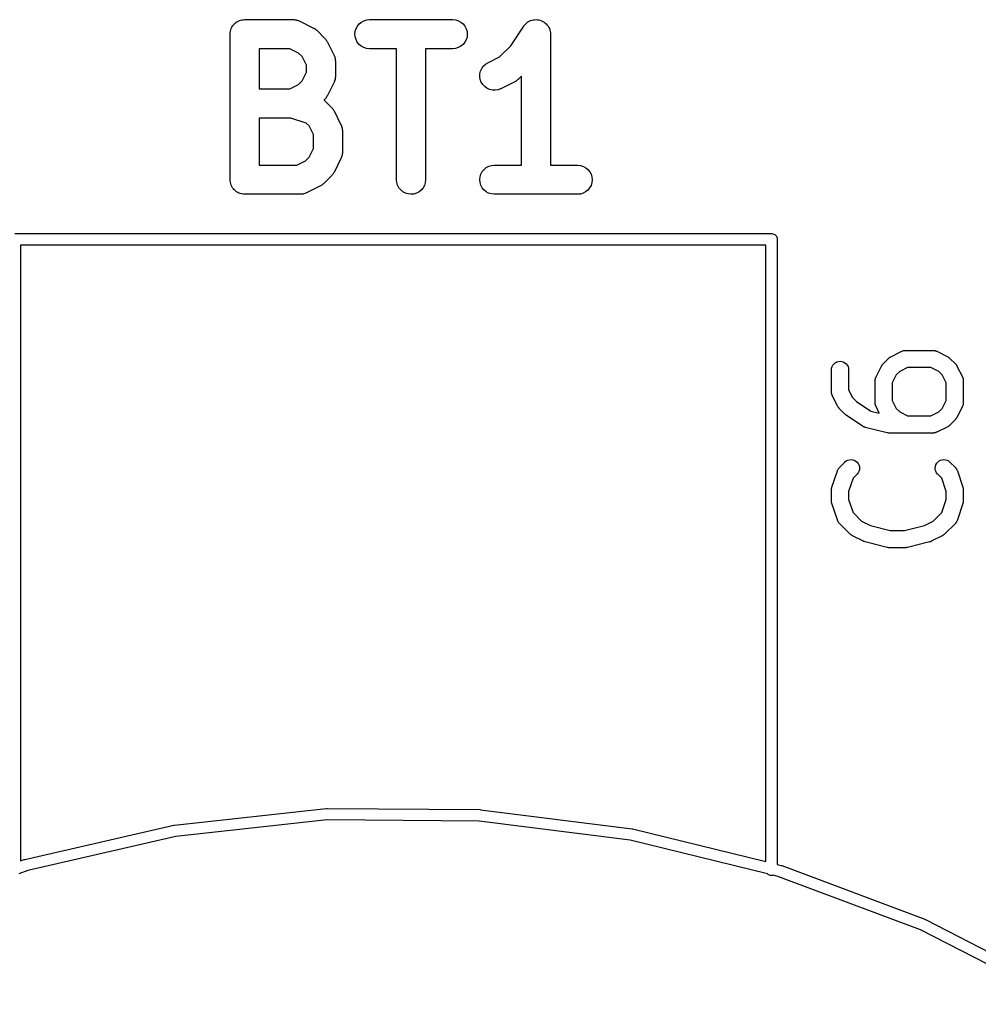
# Model space of a CAD drawing. Extents: x 122.8 to 186.2, y -119.4 to -70.3.
# Drawn here: x 130.98 to 139.35, y -80.12 to -71.57 of the extents above; entities that cross this region are included whole.
import ezdxf

# ---------------------------------------------------------------- set-up
doc = ezdxf.new("R2010")
doc.units = 0
doc.layers.add('BLACK', color=7, linetype='CONTINUOUS')

msp = doc.modelspace()

# ---------------------------------------------------------------- linework, layer by layer
at = {"layer": 'BLACK', "linetype": 'CONTINUOUS'}
for p, q in [((132.834, -71.634), (132.84, -71.6235)), ((132.84, -71.6228), (132.848, -71.6136)), ((132.84, -71.6232), (132.84, -71.6228)), ((132.84, -71.6235), (132.84, -71.6232)), ((132.848, -71.6136), (132.855, -71.6044)), ((132.855, -71.6044), (132.856, -71.6041)), ((132.856, -71.6038), (132.865, -71.5963)), ((132.856, -71.6041), (132.856, -71.6038)), ((132.865, -71.5963), (132.875, -71.5887)), ((132.875, -71.5883), (132.886, -71.5827)), ((132.875, -71.5885), (132.875, -71.5883)), ((132.875, -71.5887), (132.875, -71.5885)), ((132.886, -71.5827), (132.896, -71.5771)), ((132.896, -71.5771), (132.897, -71.577)), ((132.897, -71.5768), (132.909, -71.5734)), ((132.897, -71.577), (132.897, -71.5768)), ((132.909, -71.5734), (132.92, -71.5699)), ((132.92, -71.5699), (132.921, -71.5699)), ((132.921, -71.5698), (132.933, -71.5687)), ((132.921, -71.5699), (132.921, -71.5698)), ((132.933, -71.5687), (132.945, -71.5675)), ((132.945, -71.5675), (133.368, -71.5675)), ((133.368, -71.5675), (133.37, -71.5675)), ((133.37, -71.5675), (133.374, -71.568)), ((133.374, -71.568), (133.377, -71.5679)), ((133.377, -71.5679), (133.386, -71.5693)), ((133.386, -71.5693), (133.395, -71.5703)), ((133.395, -71.5703), (133.398, -71.5714)), ((133.398, -71.5714), (133.402, -71.5721)), ((133.402, -71.5721), (133.41, -71.5752)), ((133.41, -71.5752), (133.418, -71.5778)), ((133.418, -71.5778), (133.421, -71.5796)), ((133.421, -71.5796), (133.425, -71.5809)), ((133.425, -71.5809), (133.546, -71.6414)), ((133.916, -71.6453), (133.928, -71.6235)), ((133.928, -71.6235), (133.944, -71.6044)), ((133.944, -71.6044), (133.963, -71.5887)), ((133.963, -71.5887), (133.985, -71.5771)), ((133.985, -71.5771), (134.009, -71.5699)), ((134.009, -71.5699), (134.033, -71.5675)), ((134.033, -71.5675), (134.759, -71.5675)), ((134.759, -71.5675), (134.761, -71.5675)), ((134.761, -71.5675), (134.785, -71.5703)), ((134.785, -71.5703), (134.809, -71.5778)), ((134.809, -71.5778), (134.831, -71.5897)), ((134.831, -71.5897), (134.85, -71.6057)), ((134.85, -71.6057), (134.865, -71.625)), ((134.865, -71.625), (134.877, -71.6469)), ((135.265, -71.795), (135.379, -71.6241)), ((135.379, -71.6241), (135.38, -71.6228)), ((135.38, -71.6226), (135.388, -71.6129)), ((135.38, -71.6228), (135.38, -71.6226)), ((135.38, -71.6228), (135.38, -71.6228)), ((135.38, -71.6228), (135.38, -71.6228)), ((135.388, -71.6129), (135.396, -71.6038)), ((135.396, -71.6036), (135.406, -71.5959)), ((135.396, -71.6037), (135.396, -71.6036)), ((135.396, -71.6038), (135.396, -71.6037)), ((135.406, -71.5959), (135.415, -71.5883)), ((135.415, -71.5881), (135.426, -71.5825)), ((135.415, -71.5882), (135.415, -71.5881)), ((135.415, -71.5883), (135.415, -71.5882)), ((135.426, -71.5825), (135.437, -71.5768)), ((135.437, -71.5767), (135.449, -71.5732)), ((135.437, -71.5768), (135.437, -71.5767)), ((135.437, -71.5767), (135.437, -71.5767)), ((135.449, -71.5732), (135.461, -71.5698)), ((135.461, -71.5697), (135.473, -71.5687)), ((135.461, -71.5698), (135.461, -71.5697)), ((135.461, -71.5698), (135.461, -71.5698)), ((135.473, -71.5687), (135.486, -71.5675)), ((135.486, -71.5675), (135.486, -71.5675)), ((135.486, -71.5675), (135.498, -71.5688)), ((135.486, -71.5675), (135.486, -71.5675)), ((135.498, -71.5688), (135.51, -71.5701)), ((135.51, -71.5701), (135.51, -71.5701)), ((135.51, -71.5701), (135.511, -71.5702)), ((135.511, -71.5702), (135.522, -71.5736)), ((135.522, -71.5736), (135.534, -71.5774)), ((135.534, -71.5774), (135.534, -71.5775)), ((135.534, -71.5775), (135.534, -71.5775)), ((135.534, -71.5775), (135.545, -71.5832)), ((135.545, -71.5832), (135.556, -71.5892)), ((135.556, -71.5892), (135.556, -71.5893)), ((135.556, -71.5893), (135.556, -71.5893)), ((135.556, -71.5893), (135.566, -71.5973)), ((135.566, -71.5973), (135.575, -71.605)), ((135.575, -71.605), (135.575, -71.6051)), ((135.575, -71.6051), (135.575, -71.6052)), ((135.575, -71.6052), (135.583, -71.6148)), ((135.583, -71.6148), (135.591, -71.6242)), ((135.591, -71.6242), (135.591, -71.6243)), ((135.591, -71.6243), (135.591, -71.6244)), ((135.591, -71.6244), (135.596, -71.6353)), ((132.818, -71.6928), (132.819, -71.6808)), ((132.818, -71.6936), (132.818, -71.6928)), ((132.818, -71.6937), (132.818, -71.6936)), ((132.818, -71.6936), (132.818, -71.6936)), ((132.818, -71.6945), (132.818, -71.6937)), ((132.818, -72.9645), (132.818, -71.6945)), ((132.819, -71.6808), (132.82, -71.669)), ((132.82, -71.669), (132.821, -71.6686)), ((132.821, -71.6681), (132.824, -71.6567)), ((132.821, -71.6686), (132.821, -71.6681)), ((132.824, -71.6567), (132.828, -71.6453)), ((132.828, -71.6445), (132.834, -71.634)), ((132.828, -71.6449), (132.828, -71.6445)), ((132.828, -71.6453), (132.828, -71.6449)), ((133.546, -71.6414), (133.547, -71.6422)), ((133.547, -71.6422), (133.553, -71.6461)), ((133.553, -71.6461), (133.56, -71.6495)), ((133.56, -71.6495), (133.564, -71.6528)), ((133.564, -71.6528), (133.568, -71.6557)), ((133.568, -71.6557), (133.573, -71.6607)), ((133.573, -71.6607), (133.579, -71.6652)), ((133.579, -71.6652), (133.639, -71.7257)), ((133.906, -71.6936), (133.909, -71.669)), ((133.909, -71.7183), (133.906, -71.6936)), ((133.909, -71.669), (133.916, -71.6453)), ((133.916, -71.7421), (133.909, -71.7183)), ((134.877, -71.6469), (134.884, -71.6707)), ((134.884, -71.6707), (134.886, -71.6954)), ((134.886, -71.6954), (134.884, -71.7201)), ((135.596, -71.6353), (135.602, -71.6461)), ((135.602, -71.6461), (135.602, -71.6462)), ((135.602, -71.6462), (135.602, -71.6463)), ((135.602, -71.6463), (135.606, -71.6583)), ((135.606, -71.6583), (135.609, -71.6699)), ((135.609, -71.6699), (135.609, -71.67)), ((135.609, -71.67), (135.609, -71.6701)), ((135.609, -71.6701), (135.611, -71.6825)), ((135.611, -71.6825), (135.612, -71.6945)), ((135.612, -71.6945), (135.612, -72.8375)), ((133.639, -71.7257), (133.641, -71.7269)), ((133.641, -71.7269), (133.645, -71.7325)), ((133.645, -71.7325), (133.65, -71.7377)), ((133.65, -71.7377), (133.653, -71.7422)), ((133.653, -71.7422), (133.656, -71.7463)), ((133.656, -71.7463), (133.659, -71.7526)), ((133.659, -71.7526), (133.663, -71.7587)), ((133.663, -71.7587), (133.724, -71.8796)), ((133.927, -71.7641), (133.916, -71.7421)), ((133.943, -71.7834), (133.927, -71.7641)), ((133.962, -71.7993), (133.943, -71.7834)), ((133.983, -71.8113), (133.962, -71.7993)), ((134.829, -71.8003), (134.807, -71.8119)), ((134.849, -71.7846), (134.829, -71.8003)), ((134.864, -71.7655), (134.849, -71.7846)), ((134.876, -71.7437), (134.864, -71.7655)), ((134.884, -71.7201), (134.876, -71.7437)), ((135.168, -71.8925), (135.265, -71.795)), ((133.072, -71.8215), (133.072, -72.1723)), ((133.338, -71.8215), (133.072, -71.8215)), ((133.414, -71.8594), (133.338, -71.8215)), ((133.445, -71.8907), (133.414, -71.8594)), ((133.724, -71.8796), (133.724, -71.8812)), ((133.724, -71.8812), (133.726, -71.8847)), ((133.726, -71.8847), (133.727, -71.888)), ((133.727, -71.888), (133.73, -71.8963)), ((134.007, -71.8187), (133.983, -71.8113)), ((134.032, -71.8215), (134.007, -71.8187)), ((134.033, -71.8215), (134.032, -71.8215)), ((134.269, -71.8215), (134.033, -71.8215)), ((134.269, -72.9645), (134.269, -71.8215)), ((134.759, -71.8215), (134.523, -71.8215)), ((134.523, -71.8215), (134.523, -72.9645)), ((134.784, -71.8191), (134.759, -71.8215)), ((134.807, -71.8119), (134.784, -71.8191)), ((133.483, -71.9664), (133.445, -71.8907)), ((133.483, -72.0274), (133.483, -71.9664)), ((133.73, -71.8963), (133.733, -71.9045)), ((133.733, -71.9045), (133.734, -71.9082)), ((133.734, -71.9082), (133.735, -71.9118)), ((133.735, -71.9118), (133.735, -71.9204)), ((133.735, -71.9204), (133.737, -71.929)), ((133.737, -71.929), (133.737, -71.9327)), ((133.737, -71.9327), (133.737, -71.9364)), ((133.737, -71.9364), (133.737, -72.0574)), ((135.012, -71.9942), (135.026, -71.974)), ((135.026, -71.974), (135.044, -71.957)), ((135.044, -71.957), (135.065, -71.9438)), ((135.065, -71.9438), (135.168, -71.8925)), ((133.445, -72.1031), (133.483, -72.0274)), ((133.737, -72.0574), (133.737, -72.0592)), ((133.737, -72.0592), (133.737, -72.0629)), ((134.995, -72.0657), (134.996, -72.0409)), ((134.996, -72.0409), (135.002, -72.0168)), ((135.002, -72.0168), (135.012, -71.9942)), ((133.338, -72.1723), (133.414, -72.1344)), ((133.414, -72.1344), (133.445, -72.1031)), ((133.724, -72.1142), (133.663, -72.2351)), ((133.725, -72.1107), (133.724, -72.1142)), ((133.727, -72.1074), (133.725, -72.1107)), ((133.729, -72.0991), (133.727, -72.1074)), ((133.733, -72.091), (133.729, -72.0991)), ((133.734, -72.0838), (133.733, -72.0874)), ((133.733, -72.0874), (133.733, -72.091)), ((133.735, -72.0751), (133.734, -72.0838)), ((133.737, -72.0666), (133.735, -72.0751)), ((133.737, -72.0629), (133.737, -72.0666)), ((134.999, -72.0902), (134.995, -72.0657)), ((135.008, -72.1134), (134.999, -72.0902)), ((135.021, -72.1345), (135.008, -72.1134)), ((135.038, -72.1526), (135.021, -72.1345)), ((135.3, -72.1105), (135.179, -72.171)), ((135.306, -72.1067), (135.3, -72.1105)), ((135.312, -72.1034), (135.306, -72.1067)), ((135.316, -72.1001), (135.312, -72.1034)), ((135.321, -72.0973), (135.316, -72.1001)), ((135.326, -72.0924), (135.321, -72.0973)), ((135.331, -72.088), (135.326, -72.0924)), ((135.333, -72.0867), (135.331, -72.088)), ((135.358, -72.0616), (135.333, -72.0867)), ((135.358, -72.8375), (135.358, -72.0616)), ((133.072, -72.1723), (133.338, -72.1723)), ((135.058, -72.1671), (135.038, -72.1526)), ((135.081, -72.1774), (135.058, -72.1671)), ((135.105, -72.1832), (135.081, -72.1774)), ((135.129, -72.1842), (135.105, -72.1832)), ((135.154, -72.1803), (135.129, -72.1842)), ((135.177, -72.1718), (135.154, -72.1803)), ((135.179, -72.171), (135.177, -72.1718)), ((133.639, -72.2681), (133.638, -72.2691)), ((133.638, -72.2691), (133.639, -72.27)), ((133.644, -72.2626), (133.639, -72.2681)), ((133.639, -72.27), (133.7, -72.3304)), ((133.649, -72.2575), (133.644, -72.2626)), ((133.652, -72.2531), (133.649, -72.2575)), ((133.655, -72.249), (133.652, -72.2531)), ((133.658, -72.2427), (133.655, -72.249)), ((133.662, -72.2367), (133.658, -72.2427)), ((133.663, -72.2351), (133.662, -72.2367)), ((133.7, -72.3304), (133.701, -72.3317)), ((133.701, -72.3317), (133.706, -72.3373)), ((133.706, -72.3373), (133.71, -72.3425)), ((133.71, -72.3425), (133.713, -72.3469)), ((133.713, -72.3469), (133.717, -72.3511)), ((133.717, -72.3511), (133.72, -72.3574)), ((133.72, -72.3574), (133.724, -72.3634)), ((133.724, -72.3634), (133.784, -72.4844)), ((133.072, -72.4263), (133.072, -72.8375)), ((133.348, -72.4263), (133.072, -72.4263)), ((133.481, -72.4708), (133.348, -72.4263)), ((133.506, -72.4955), (133.481, -72.4708)), ((133.784, -72.4844), (133.785, -72.486)), ((133.785, -72.486), (133.786, -72.4895)), ((133.544, -72.5712), (133.506, -72.4955)), ((133.544, -72.6926), (133.544, -72.5712)), ((133.786, -72.4895), (133.788, -72.4928)), ((133.788, -72.4928), (133.79, -72.5011)), ((133.79, -72.5011), (133.793, -72.5093)), ((133.793, -72.5093), (133.794, -72.5129)), ((133.794, -72.5129), (133.795, -72.5165)), ((133.795, -72.5165), (133.796, -72.5252)), ((133.796, -72.5252), (133.797, -72.5337)), ((133.797, -72.5337), (133.797, -72.5375)), ((133.797, -72.5375), (133.798, -72.5412)), ((133.798, -72.5412), (133.798, -72.7226)), ((133.506, -72.7683), (133.544, -72.6926)), ((133.796, -72.7404), (133.795, -72.749)), ((133.797, -72.7318), (133.796, -72.7404)), ((133.798, -72.7244), (133.797, -72.7281)), ((133.797, -72.7281), (133.797, -72.7318)), ((133.798, -72.7226), (133.798, -72.7244)), ((133.399, -72.8375), (133.474, -72.7997)), ((133.474, -72.7997), (133.506, -72.7683)), ((133.784, -72.7794), (133.724, -72.9004)), ((133.785, -72.7759), (133.784, -72.7794)), ((133.787, -72.7726), (133.785, -72.7759)), ((133.79, -72.7644), (133.787, -72.7726)), ((133.793, -72.7563), (133.79, -72.7644)), ((133.794, -72.7526), (133.793, -72.7563)), ((133.795, -72.749), (133.794, -72.7526)), ((133.072, -72.8375), (133.399, -72.8375)), ((133.716, -72.9142), (133.712, -72.9183)), ((133.719, -72.9079), (133.716, -72.9142)), ((133.723, -72.9019), (133.719, -72.9079)), ((133.724, -72.9004), (133.723, -72.9019)), ((134.998, -72.939), (135.005, -72.9153)), ((135.005, -72.9153), (135.017, -72.8935)), ((135.017, -72.8935), (135.032, -72.8744)), ((135.032, -72.8744), (135.052, -72.8587)), ((135.052, -72.8587), (135.074, -72.8471)), ((135.074, -72.8471), (135.097, -72.8399)), ((135.097, -72.8399), (135.122, -72.8375)), ((135.122, -72.8375), (135.358, -72.8375)), ((135.612, -72.8375), (135.848, -72.8375)), ((135.848, -72.8375), (135.849, -72.8375)), ((135.849, -72.8375), (135.874, -72.8403)), ((135.874, -72.8403), (135.898, -72.8478)), ((135.898, -72.8478), (135.919, -72.8597)), ((135.919, -72.8597), (135.938, -72.8757)), ((135.938, -72.8757), (135.954, -72.895)), ((135.954, -72.895), (135.965, -72.9169)), ((132.819, -72.9764), (132.818, -72.9645)), ((132.82, -72.9883), (132.819, -72.9764)), ((132.82, -72.9887), (132.82, -72.9883)), ((132.82, -72.9892), (132.82, -72.9887)), ((132.824, -73.0007), (132.82, -72.9892)), ((132.827, -73.0121), (132.824, -73.0007)), ((133.633, -72.9995), (133.627, -73.0044)), ((133.638, -72.9951), (133.633, -72.9995)), ((133.639, -72.9938), (133.638, -72.9951)), ((133.7, -72.9334), (133.639, -72.9938)), ((133.704, -72.9279), (133.7, -72.9334)), ((133.709, -72.9227), (133.704, -72.9279)), ((133.712, -72.9183), (133.709, -72.9227)), ((134.272, -72.9892), (134.269, -72.9645)), ((134.279, -73.0129), (134.272, -72.9892)), ((134.52, -72.9909), (134.513, -73.0146)), ((134.523, -72.9663), (134.52, -72.9909)), ((134.523, -72.9645), (134.523, -72.9663)), ((134.995, -72.9636), (134.998, -72.939)), ((134.997, -72.9883), (134.995, -72.9636)), ((135.004, -73.0121), (134.997, -72.9883)), ((135.965, -72.9169), (135.972, -72.9407)), ((135.972, -72.9901), (135.965, -73.0137)), ((135.972, -72.9407), (135.975, -72.9654)), ((135.975, -72.9654), (135.972, -72.9901)), ((132.827, -73.0125), (132.827, -73.0121)), ((132.827, -73.0129), (132.827, -73.0125)), ((132.833, -73.0235), (132.827, -73.0129)), ((132.839, -73.0341), (132.833, -73.0235)), ((132.839, -73.0344), (132.839, -73.0341)), ((132.839, -73.0348), (132.839, -73.0344)), ((132.847, -73.0441), (132.839, -73.0348)), ((132.854, -73.0534), (132.847, -73.0441)), ((132.854, -73.0537), (132.854, -73.0534)), ((132.855, -73.054), (132.854, -73.0537)), ((132.864, -73.0616), (132.855, -73.054)), ((132.873, -73.0693), (132.864, -73.0616)), ((132.873, -73.0695), (132.873, -73.0693)), ((132.874, -73.0698), (132.873, -73.0695)), ((132.884, -73.0755), (132.874, -73.0698)), ((132.895, -73.0813), (132.884, -73.0755)), ((132.895, -73.0814), (132.895, -73.0813)), ((132.896, -73.0816), (132.895, -73.0814)), ((132.907, -73.0851), (132.896, -73.0816)), ((132.918, -73.0887), (132.907, -73.0851)), ((133.469, -73.0844), (133.461, -73.0874)), ((133.477, -73.0819), (133.469, -73.0844)), ((133.48, -73.0802), (133.477, -73.0819)), ((133.484, -73.0789), (133.48, -73.0802)), ((133.485, -73.0781), (133.484, -73.0789)), ((133.606, -73.0176), (133.485, -73.0781)), ((133.612, -73.0138), (133.606, -73.0176)), ((133.619, -73.0106), (133.612, -73.0138)), ((133.623, -73.0073), (133.619, -73.0106)), ((133.627, -73.0044), (133.623, -73.0073)), ((134.29, -73.0348), (134.279, -73.0129)), ((134.306, -73.054), (134.29, -73.0348)), ((134.325, -73.0698), (134.306, -73.054)), ((134.347, -73.0816), (134.325, -73.0698)), ((134.371, -73.0889), (134.347, -73.0816)), ((134.444, -73.0823), (134.42, -73.0893)), ((134.466, -73.0708), (134.444, -73.0823)), ((134.485, -73.0553), (134.466, -73.0708)), ((134.501, -73.0363), (134.485, -73.0553)), ((134.513, -73.0146), (134.501, -73.0363)), ((135.016, -73.0341), (135.004, -73.0121)), ((135.031, -73.0534), (135.016, -73.0341)), ((135.05, -73.0693), (135.031, -73.0534)), ((135.072, -73.0813), (135.05, -73.0693)), ((135.096, -73.0887), (135.072, -73.0813)), ((135.896, -73.0819), (135.872, -73.0891)), ((135.918, -73.0703), (135.896, -73.0819)), ((135.937, -73.0546), (135.918, -73.0703)), ((135.953, -73.0355), (135.937, -73.0546)), ((135.965, -73.0137), (135.953, -73.0355)), ((132.919, -73.0888), (132.918, -73.0887)), ((132.919, -73.0889), (132.919, -73.0888)), ((132.931, -73.0902), (132.919, -73.0889)), ((132.943, -73.0915), (132.931, -73.0902)), ((132.944, -73.0915), (132.943, -73.0915)), ((132.945, -73.0915), (132.944, -73.0915)), ((132.944, -73.0915), (132.944, -73.0915)), ((132.944, -73.0915), (132.944, -73.0915)), ((133.429, -73.0915), (132.945, -73.0915)), ((133.432, -73.0912), (133.429, -73.0915)), ((133.436, -73.0913), (133.432, -73.0912)), ((133.445, -73.09), (133.436, -73.0913)), ((133.453, -73.0891), (133.445, -73.09)), ((133.457, -73.088), (133.453, -73.0891)), ((133.461, -73.0874), (133.457, -73.088)), ((134.395, -73.0915), (134.371, -73.0889)), ((134.42, -73.0893), (134.395, -73.0915)), ((135.12, -73.0915), (135.096, -73.0887)), ((135.122, -73.0915), (135.12, -73.0915)), ((135.848, -73.0915), (135.122, -73.0915)), ((135.872, -73.0891), (135.848, -73.0915)), ((130.941, -73.435), (137.537, -73.435)), ((137.537, -73.435), (137.539, -73.4348)), ((137.539, -73.4348), (137.541, -73.435)), ((137.541, -73.435), (137.549, -73.4357)), ((137.549, -73.4357), (137.558, -73.4386)), ((137.558, -73.4386), (137.567, -73.4432)), ((137.567, -73.4432), (137.575, -73.4495)), ((137.575, -73.4495), (137.581, -73.4571)), ((137.581, -73.4571), (137.585, -73.4658)), ((137.585, -73.4658), (137.588, -73.4752)), ((137.588, -73.4752), (137.589, -73.485)), ((137.589, -73.485), (137.589, -73.4874)), ((137.589, -73.4874), (137.589, -78.9381)), ((137.489, -73.535), (130.989, -73.535)), ((130.989, -73.535), (130.989, -78.9081)), ((137.489, -78.9135), (137.489, -73.535)), ((138.691, -74.4554), (138.693, -74.4547)), ((138.693, -74.4547), (138.698, -74.4542)), ((138.698, -74.4542), (138.703, -74.4534)), ((138.703, -74.4534), (138.706, -74.4535)), ((138.706, -74.4535), (138.708, -74.4533)), ((138.708, -74.4533), (138.946, -74.4533)), ((138.946, -74.4533), (138.947, -74.4533)), ((138.947, -74.4533), (138.949, -74.4535)), ((138.949, -74.4535), (138.951, -74.4535)), ((138.951, -74.4535), (138.956, -74.4544)), ((138.956, -74.4544), (138.961, -74.4549)), ((138.512, -74.5705), (138.56, -74.5229)), ((138.56, -74.5221), (138.564, -74.5195)), ((138.56, -74.5229), (138.56, -74.5221)), ((138.564, -74.5195), (138.567, -74.5166)), ((138.567, -74.5166), (138.569, -74.5149)), ((138.569, -74.5149), (138.572, -74.513)), ((138.572, -74.513), (138.575, -74.5111)), ((138.575, -74.5111), (138.579, -74.5088)), ((138.579, -74.5088), (138.674, -74.4612)), ((138.674, -74.4612), (138.675, -74.4607)), ((138.675, -74.4607), (138.677, -74.46)), ((138.677, -74.46), (138.679, -74.4589)), ((138.679, -74.4589), (138.684, -74.4575)), ((138.684, -74.4575), (138.689, -74.4557)), ((138.689, -74.4557), (138.691, -74.4554)), ((138.961, -74.4549), (138.964, -74.4556)), ((138.964, -74.4556), (138.966, -74.456)), ((138.966, -74.456), (138.971, -74.4578)), ((138.971, -74.4578), (138.975, -74.4594)), ((138.975, -74.4594), (138.977, -74.4604)), ((138.977, -74.4604), (138.979, -74.4612)), ((138.979, -74.4612), (139.075, -74.5088)), ((139.075, -74.5088), (139.076, -74.5093)), ((139.076, -74.5093), (139.079, -74.5116)), ((139.079, -74.5116), (139.083, -74.5136)), ((139.083, -74.5136), (139.085, -74.5156)), ((139.085, -74.5156), (139.088, -74.5173)), ((139.088, -74.5173), (139.091, -74.5202)), ((139.091, -74.5202), (139.094, -74.5229)), ((139.094, -74.5229), (139.142, -74.5705)), ((138.061, -74.6225), (138.063, -74.6079)), ((138.061, -74.6235), (138.061, -74.6225)), ((138.061, -74.814), (138.061, -74.6235)), ((138.063, -74.6079), (138.067, -74.594)), ((138.067, -74.594), (138.074, -74.5811)), ((138.074, -74.5811), (138.084, -74.5699)), ((138.084, -74.5699), (138.095, -74.5608)), ((138.095, -74.5608), (138.108, -74.554)), ((138.108, -74.554), (138.122, -74.5499)), ((138.122, -74.5499), (138.137, -74.5485)), ((138.137, -74.5485), (138.151, -74.5501)), ((138.151, -74.5501), (138.165, -74.5544)), ((138.165, -74.5544), (138.178, -74.5613)), ((138.178, -74.5613), (138.19, -74.5707)), ((138.19, -74.5707), (138.199, -74.582)), ((138.199, -74.582), (138.206, -74.5949)), ((138.206, -74.5949), (138.21, -74.609)), ((138.21, -74.609), (138.211, -74.6235)), ((138.211, -74.6235), (138.211, -74.7963)), ((138.45, -74.6852), (138.498, -74.59)), ((138.498, -74.589), (138.501, -74.5855)), ((138.498, -74.59), (138.498, -74.589)), ((138.501, -74.5855), (138.503, -74.5818)), ((138.503, -74.5818), (138.505, -74.5794)), ((138.505, -74.5794), (138.506, -74.5768)), ((138.506, -74.5768), (138.509, -74.5737)), ((138.509, -74.5737), (138.512, -74.5705)), ((138.726, -74.6033), (138.657, -74.6375)), ((138.928, -74.6033), (138.726, -74.6033)), ((138.997, -74.6375), (138.928, -74.6033)), ((139.142, -74.5705), (139.143, -74.5712)), ((139.143, -74.5712), (139.145, -74.5745)), ((139.145, -74.5745), (139.148, -74.5776)), ((139.148, -74.5776), (139.15, -74.5802)), ((139.15, -74.5802), (139.152, -74.5827)), ((139.152, -74.5827), (139.154, -74.5864)), ((139.154, -74.5864), (139.156, -74.59)), ((139.156, -74.59), (139.203, -74.6852)), ((138.443, -74.7083), (138.444, -74.7032)), ((138.443, -74.7133), (138.443, -74.7083)), ((138.444, -74.7032), (138.445, -74.7011)), ((138.445, -74.6989), (138.447, -74.6941)), ((138.445, -74.7011), (138.445, -74.6989)), ((138.447, -74.6941), (138.448, -74.6892)), ((138.448, -74.6892), (138.449, -74.6873)), ((138.449, -74.6873), (138.45, -74.6852)), ((138.627, -74.6679), (138.592, -74.7365)), ((138.657, -74.6375), (138.627, -74.6679)), ((139.027, -74.6679), (138.997, -74.6375)), ((139.061, -74.7365), (139.027, -74.6679)), ((139.203, -74.6852), (139.204, -74.6862)), ((139.204, -74.6862), (139.205, -74.6882)), ((139.205, -74.6882), (139.206, -74.6902)), ((139.206, -74.6902), (139.207, -74.6951)), ((139.207, -74.6951), (139.209, -74.6999)), ((139.209, -74.6999), (139.209, -74.7021)), ((139.209, -74.7021), (139.21, -74.7042)), ((139.21, -74.7042), (139.21, -74.7093)), ((139.21, -74.7093), (139.211, -74.7144)), ((138.211, -74.7963), (138.246, -74.8648)), ((138.442, -74.7177), (138.443, -74.7155)), ((138.442, -74.7188), (138.442, -74.7177)), ((138.442, -74.9092), (138.442, -74.7188)), ((138.443, -74.7155), (138.443, -74.7133)), ((138.592, -74.7365), (138.592, -74.8915)), ((139.061, -74.8915), (139.061, -74.7365)), ((139.211, -74.7144), (139.211, -74.7166)), ((139.211, -74.7166), (139.211, -74.7188)), ((139.211, -74.7188), (139.211, -74.9092)), ((138.062, -74.8162), (138.061, -74.814)), ((138.062, -74.8184), (138.062, -74.8162)), ((138.062, -74.8235), (138.062, -74.8184)), ((138.063, -74.8286), (138.062, -74.8235)), ((138.063, -74.8307), (138.063, -74.8286)), ((138.064, -74.8329), (138.063, -74.8307)), ((138.066, -74.8377), (138.064, -74.8329)), ((138.067, -74.8426), (138.066, -74.8377)), ((138.068, -74.8445), (138.067, -74.8426)), ((138.069, -74.8466), (138.068, -74.8445)), ((138.069, -74.8475), (138.069, -74.8466)), ((138.117, -74.9428), (138.069, -74.8475)), ((138.246, -74.8648), (138.279, -74.8986)), ((138.119, -74.9463), (138.117, -74.9428)), ((138.121, -74.9501), (138.119, -74.9463)), ((138.123, -74.9525), (138.121, -74.9501)), ((138.125, -74.9552), (138.123, -74.9525)), ((138.128, -74.9582), (138.125, -74.9552)), ((138.13, -74.9615), (138.128, -74.9582)), ((138.131, -74.9623), (138.13, -74.9615)), ((138.179, -75.0099), (138.131, -74.9623)), ((138.279, -74.8986), (138.405, -74.9825)), ((138.443, -74.9114), (138.442, -74.9092)), ((138.442, -74.9136), (138.443, -74.9114)), ((138.443, -74.9187), (138.442, -74.9136)), ((138.444, -74.9238), (138.443, -74.9187)), ((138.444, -74.9259), (138.444, -74.9238)), ((138.445, -74.9281), (138.444, -74.9259)), ((138.447, -74.9329), (138.445, -74.9281)), ((138.448, -74.9378), (138.447, -74.9329)), ((138.449, -74.9398), (138.448, -74.9378)), ((138.45, -74.9418), (138.449, -74.9398)), ((138.45, -74.9428), (138.45, -74.9418)), ((138.479, -75.001), (138.45, -74.9428)), ((138.592, -74.8915), (138.627, -74.96)), ((138.627, -74.96), (138.657, -74.9905)), ((138.997, -74.9905), (139.027, -74.96)), ((139.027, -74.96), (139.061, -74.8915)), ((139.203, -74.9428), (139.156, -75.038)), ((139.204, -74.9407), (139.203, -74.9428)), ((139.205, -74.9388), (139.204, -74.9407)), ((139.207, -74.9339), (139.205, -74.9388)), ((139.209, -74.9291), (139.207, -74.9339)), ((139.21, -74.9248), (139.209, -74.9269)), ((139.209, -74.9269), (139.209, -74.9291)), ((139.211, -74.9147), (139.21, -74.9197)), ((139.21, -74.9197), (139.21, -74.9248)), ((139.211, -74.9092), (139.211, -74.9103)), ((139.211, -74.9103), (139.211, -74.9125)), ((139.211, -74.9125), (139.211, -74.9147)), ((138.184, -75.0142), (138.179, -75.0099)), ((138.189, -75.0187), (138.184, -75.0142)), ((138.19, -75.0192), (138.189, -75.0187)), ((138.19, -75.0193), (138.19, -75.0192)), ((138.19, -75.0192), (138.19, -75.0192)), ((138.19, -75.0192), (138.19, -75.0192)), ((138.333, -75.1145), (138.19, -75.0193)), ((138.405, -74.9825), (138.479, -75.001)), ((138.657, -74.9905), (138.726, -75.0247)), ((138.726, -75.0247), (138.928, -75.0247)), ((138.928, -75.0247), (138.997, -74.9905)), ((139.147, -75.0512), (139.144, -75.0543)), ((139.149, -75.0486), (139.147, -75.0512)), ((139.151, -75.0462), (139.149, -75.0486)), ((139.153, -75.0425), (139.151, -75.0462)), ((139.155, -75.0389), (139.153, -75.0425)), ((139.156, -75.038), (139.155, -75.0389)), ((138.337, -75.1169), (138.333, -75.1145)), ((138.342, -75.1195), (138.337, -75.1169)), ((138.344, -75.1203), (138.342, -75.1195)), ((138.346, -75.1214), (138.344, -75.1203)), ((138.351, -75.1228), (138.346, -75.1214)), ((138.355, -75.1246), (138.351, -75.1228)), ((138.356, -75.1249), (138.355, -75.1246)), ((138.547, -75.1725), (138.356, -75.1249)), ((139.075, -75.1192), (138.979, -75.1668)), ((139.078, -75.1169), (139.075, -75.1192)), ((139.082, -75.115), (139.078, -75.1169)), ((139.084, -75.113), (139.082, -75.115)), ((139.087, -75.1114), (139.084, -75.113)), ((139.09, -75.1085), (139.087, -75.1114)), ((139.093, -75.1059), (139.09, -75.1085)), ((139.094, -75.1051), (139.093, -75.1059)), ((139.142, -75.0575), (139.094, -75.1051)), ((139.144, -75.0543), (139.142, -75.0575)), ((138.548, -75.1727), (138.547, -75.1725)), ((138.549, -75.1731), (138.548, -75.1727)), ((138.555, -75.1737), (138.549, -75.1731)), ((138.561, -75.1746), (138.555, -75.1737)), ((138.563, -75.1746), (138.561, -75.1746)), ((138.564, -75.1747), (138.563, -75.1746)), ((138.565, -75.1747), (138.564, -75.1747)), ((138.946, -75.1747), (138.565, -75.1747)), ((138.948, -75.1745), (138.946, -75.1747)), ((138.95, -75.1746), (138.948, -75.1745)), ((138.955, -75.1738), (138.95, -75.1746)), ((138.96, -75.1733), (138.955, -75.1738)), ((138.963, -75.1726), (138.96, -75.1733)), ((138.965, -75.1723), (138.963, -75.1726)), ((138.97, -75.1705), (138.965, -75.1723)), ((138.974, -75.1691), (138.97, -75.1705)), ((138.976, -75.168), (138.974, -75.1691)), ((138.979, -75.1673), (138.976, -75.168)), ((138.979, -75.1668), (138.979, -75.1673)), ((138.125, -75.4826), (138.128, -75.4785)), ((138.128, -75.4785), (138.13, -75.477)), ((138.13, -75.477), (138.131, -75.4753)), ((138.131, -75.4753), (138.179, -75.4276)), ((138.179, -75.4269), (138.191, -75.4178)), ((138.179, -75.4276), (138.179, -75.4269)), ((138.191, -75.4178), (138.204, -75.411)), ((138.204, -75.411), (138.218, -75.4069)), ((138.218, -75.4069), (138.232, -75.4057)), ((138.232, -75.4057), (138.247, -75.4073)), ((138.247, -75.4073), (138.261, -75.4116)), ((138.261, -75.4116), (138.274, -75.4186)), ((138.274, -75.4186), (138.285, -75.428)), ((138.285, -75.428), (138.294, -75.4394)), ((138.294, -75.4394), (138.301, -75.4523)), ((138.301, -75.4523), (138.305, -75.4664)), ((138.305, -75.4664), (138.307, -75.4809)), ((138.966, -75.4799), (138.968, -75.4653)), ((138.967, -75.4945), (138.966, -75.4799)), ((138.968, -75.4653), (138.972, -75.4514)), ((138.972, -75.4514), (138.979, -75.4385)), ((138.979, -75.4385), (138.988, -75.4273)), ((138.988, -75.4273), (139, -75.4181)), ((139, -75.4181), (139.013, -75.4112)), ((139.013, -75.4112), (139.027, -75.407)), ((139.027, -75.407), (139.041, -75.4057)), ((139.041, -75.4057), (139.056, -75.4071)), ((139.056, -75.4071), (139.07, -75.4114)), ((139.07, -75.4114), (139.083, -75.4183)), ((139.083, -75.4183), (139.094, -75.4276)), ((139.094, -75.4276), (139.142, -75.4753)), ((139.142, -75.4753), (139.143, -75.476)), ((139.143, -75.476), (139.144, -75.4777)), ((139.144, -75.4777), (139.146, -75.4792)), ((139.146, -75.4792), (139.148, -75.4834)), ((138.065, -75.6474), (138.113, -75.5046)), ((138.113, -75.5036), (138.114, -75.5016)), ((138.113, -75.5046), (138.113, -75.5036)), ((138.114, -75.5016), (138.115, -75.4995)), ((138.115, -75.4995), (138.117, -75.4949)), ((138.117, -75.4949), (138.119, -75.4903)), ((138.119, -75.4903), (138.121, -75.4885)), ((138.121, -75.4885), (138.122, -75.4866)), ((138.122, -75.4866), (138.125, -75.4826)), ((138.285, -75.5337), (138.25, -75.5688)), ((138.294, -75.5224), (138.285, -75.5337)), ((138.301, -75.5095), (138.294, -75.5224)), ((138.305, -75.4955), (138.301, -75.5095)), ((138.307, -75.4809), (138.305, -75.4955)), ((138.972, -75.5085), (138.967, -75.4945)), ((138.978, -75.5215), (138.972, -75.5085)), ((138.987, -75.533), (138.978, -75.5215)), ((138.988, -75.5337), (138.987, -75.533)), ((139.023, -75.5688), (138.988, -75.5337)), ((139.148, -75.4834), (139.152, -75.4874)), ((139.152, -75.4874), (139.153, -75.4894)), ((139.153, -75.4894), (139.154, -75.4912)), ((139.154, -75.4912), (139.156, -75.4959)), ((139.156, -75.4959), (139.158, -75.5004)), ((139.158, -75.5004), (139.159, -75.5026)), ((139.159, -75.5026), (139.16, -75.5046)), ((139.16, -75.5046), (139.208, -75.6474)), ((138.063, -75.6555), (138.064, -75.6515)), ((138.064, -75.6515), (138.065, -75.6474)), ((138.25, -75.5688), (138.211, -75.6833)), ((139.061, -75.6833), (139.023, -75.5688)), ((139.208, -75.6474), (139.208, -75.6484)), ((139.208, -75.6484), (139.209, -75.6525)), ((138.061, -75.6701), (138.062, -75.6659)), ((138.061, -75.6711), (138.061, -75.6701)), ((138.061, -75.7664), (138.061, -75.6711)), ((138.062, -75.6617), (138.063, -75.6586)), ((138.062, -75.6659), (138.062, -75.6617)), ((138.063, -75.6586), (138.063, -75.6555)), ((138.211, -75.6833), (138.211, -75.7542)), ((139.061, -75.7542), (139.061, -75.6833)), ((139.209, -75.6525), (139.21, -75.6566)), ((139.21, -75.6566), (139.21, -75.6597)), ((139.21, -75.6597), (139.211, -75.6627)), ((139.211, -75.6627), (139.211, -75.6669)), ((139.211, -75.6669), (139.211, -75.6711)), ((139.211, -75.6711), (139.211, -75.7664)), ((138.062, -75.7706), (138.061, -75.7664)), ((138.062, -75.7748), (138.062, -75.7706)), ((138.063, -75.7778), (138.062, -75.7748)), ((138.063, -75.7809), (138.063, -75.7778)), ((138.064, -75.785), (138.063, -75.7809)), ((138.065, -75.7891), (138.064, -75.785)), ((138.065, -75.7901), (138.065, -75.7891)), ((138.113, -75.933), (138.065, -75.7901)), ((138.211, -75.7542), (138.25, -75.8687)), ((139.023, -75.8687), (139.061, -75.7542)), ((139.208, -75.7901), (139.16, -75.933)), ((139.21, -75.782), (139.208, -75.786)), ((139.208, -75.786), (139.208, -75.7901)), ((139.211, -75.7758), (139.21, -75.7789)), ((139.21, -75.7789), (139.21, -75.782)), ((139.211, -75.7664), (139.211, -75.7674)), ((139.211, -75.7674), (139.211, -75.7716)), ((139.211, -75.7716), (139.211, -75.7758)), ((138.25, -75.8687), (138.324, -75.9428)), ((138.949, -75.9428), (139.023, -75.8687)), ((138.114, -75.935), (138.113, -75.933)), ((138.114, -75.9371), (138.114, -75.935)), ((138.117, -75.9416), (138.114, -75.9371)), ((138.119, -75.9463), (138.117, -75.9416)), ((138.12, -75.9481), (138.119, -75.9463)), ((138.121, -75.9501), (138.12, -75.9481)), ((138.124, -75.9541), (138.121, -75.9501)), ((138.127, -75.9583), (138.124, -75.9541)), ((138.129, -75.9598), (138.127, -75.9583)), ((138.13, -75.9615), (138.129, -75.9598)), ((138.131, -75.9623), (138.13, -75.9615)), ((138.226, -76.0575), (138.131, -75.9623)), ((138.324, -75.9428), (138.401, -75.9813)), ((138.401, -75.9813), (138.574, -76.0247)), ((138.699, -76.0247), (138.872, -75.9813)), ((138.872, -75.9813), (138.949, -75.9428)), ((139.142, -75.9623), (139.047, -76.0575)), ((139.143, -75.9606), (139.142, -75.9623)), ((139.145, -75.9591), (139.143, -75.9606)), ((139.148, -75.9549), (139.145, -75.9591)), ((139.151, -75.951), (139.148, -75.9549)), ((139.152, -75.949), (139.151, -75.951)), ((139.153, -75.9472), (139.152, -75.949)), ((139.156, -75.9426), (139.153, -75.9472)), ((139.158, -75.9381), (139.156, -75.9426)), ((139.159, -75.936), (139.158, -75.9381)), ((139.16, -75.9339), (139.159, -75.936)), ((139.16, -75.933), (139.16, -75.9339)), ((138.229, -76.0602), (138.226, -76.0575)), ((138.232, -76.0631), (138.229, -76.0602)), ((138.235, -76.0648), (138.232, -76.0631)), ((138.238, -76.0668), (138.235, -76.0648)), ((138.241, -76.0688), (138.238, -76.0668)), ((138.245, -76.0711), (138.241, -76.0688)), ((138.246, -76.0716), (138.245, -76.0711)), ((138.341, -76.1192), (138.246, -76.0716)), ((138.574, -76.0247), (138.699, -76.0247)), ((139.027, -76.0716), (138.932, -76.1192)), ((139.031, -76.0693), (139.027, -76.0716)), ((139.034, -76.0674), (139.031, -76.0693)), ((139.037, -76.0654), (139.034, -76.0674)), ((139.039, -76.0638), (139.037, -76.0654)), ((139.043, -76.0609), (139.039, -76.0638)), ((139.046, -76.0582), (139.043, -76.0609)), ((139.047, -76.0575), (139.046, -76.0582)), ((138.341, -76.1193), (138.341, -76.1192)), ((138.342, -76.1195), (138.341, -76.1193)), ((138.348, -76.1219), (138.342, -76.1195)), ((138.355, -76.1244), (138.348, -76.1219)), ((138.355, -76.1245), (138.355, -76.1244)), ((138.355, -76.1246), (138.355, -76.1245)), ((138.356, -76.1249), (138.355, -76.1246)), ((138.547, -76.1725), (138.356, -76.1249)), ((138.916, -76.1249), (138.726, -76.1725)), ((138.917, -76.1247), (138.916, -76.1249)), ((138.924, -76.1223), (138.917, -76.1247)), ((138.917, -76.1247), (138.917, -76.1247)), ((138.93, -76.1199), (138.924, -76.1223)), ((138.931, -76.1198), (138.93, -76.1199)), ((138.932, -76.1192), (138.931, -76.1196)), ((138.931, -76.1196), (138.931, -76.1198)), ((138.548, -76.1727), (138.547, -76.1725)), ((138.549, -76.1731), (138.548, -76.1727)), ((138.555, -76.1737), (138.549, -76.1731)), ((138.561, -76.1746), (138.555, -76.1737)), ((138.563, -76.1746), (138.561, -76.1746)), ((138.564, -76.1747), (138.563, -76.1746)), ((138.565, -76.1747), (138.564, -76.1747)), ((138.708, -76.1747), (138.565, -76.1747)), ((138.709, -76.1746), (138.708, -76.1747)), ((138.71, -76.1747), (138.709, -76.1746)), ((138.716, -76.1739), (138.71, -76.1747)), ((138.722, -76.1733), (138.716, -76.1739)), ((138.724, -76.1729), (138.722, -76.1733)), ((138.725, -76.1727), (138.724, -76.1729)), ((138.726, -76.1725), (138.725, -76.1727)), ((132.332, -78.5949), (133.657, -78.4499)), ((133.657, -78.4499), (133.662, -78.4496)), ((133.657, -78.4499), (133.657, -78.4499)), ((133.662, -78.4496), (133.662, -78.4496)), ((133.662, -78.4496), (133.663, -78.4496)), ((133.663, -78.4496), (134.995, -78.4601)), ((134.995, -78.4601), (134.995, -78.4601)), ((134.995, -78.4601), (134.995, -78.4601)), ((134.995, -78.4601), (135, -78.4604)), ((135, -78.4604), (135, -78.4604)), ((135, -78.4604), (135.001, -78.4605)), ((135.001, -78.4605), (136.323, -78.6263)), ((133.665, -78.5496), (132.346, -78.694)), ((134.991, -78.56), (133.665, -78.5496)), ((131.028, -78.8945), (132.327, -78.5959)), ((132.327, -78.5959), (132.332, -78.595)), ((132.327, -78.5959), (132.327, -78.5959)), ((132.327, -78.5959), (132.327, -78.5959)), ((132.332, -78.595), (132.332, -78.5949)), ((132.332, -78.595), (132.332, -78.595)), ((136.307, -78.7251), (134.991, -78.56)), ((136.323, -78.6263), (136.323, -78.6263)), ((136.323, -78.6263), (136.323, -78.6263)), ((136.323, -78.6263), (136.328, -78.6272)), ((136.328, -78.6272), (136.328, -78.6273)), ((136.328, -78.6273), (136.328, -78.6273)), ((136.328, -78.6273), (137.489, -78.9135)), ((132.346, -78.694), (131.053, -78.9913)), ((137.503, -79.0199), (136.307, -78.7251)), ((130.989, -78.9081), (131.023, -78.8961)), ((131.023, -78.8961), (131.027, -78.8947)), ((131.023, -78.8961), (131.023, -78.8961)), ((131.023, -78.8961), (131.023, -78.8961)), ((131.027, -78.8947), (131.028, -78.8946)), ((131.028, -78.8946), (131.028, -78.8945)), ((137.589, -78.9381), (137.622, -78.9463)), ((137.622, -78.9463), (137.622, -78.9463)), ((137.622, -78.9463), (137.622, -78.9463)), ((137.622, -78.9463), (137.627, -78.9477)), ((137.627, -78.9477), (137.627, -78.9479)), ((137.627, -78.9479), (137.628, -78.948)), ((137.628, -78.948), (138.875, -79.4157)), ((131.053, -78.9913), (130.976, -79.019)), ((137.503, -79.0205), (137.503, -79.0199)), ((137.511, -79.0268), (137.503, -79.0205)), ((137.52, -79.0314), (137.511, -79.0268)), ((137.529, -79.0343), (137.52, -79.0314)), ((137.539, -79.0352), (137.529, -79.0343)), ((137.549, -79.0343), (137.539, -79.0352)), ((137.554, -79.0326), (137.549, -79.0343)), ((137.595, -79.0427), (137.554, -79.0326)), ((138.837, -79.5083), (137.595, -79.0427)), ((138.875, -79.4157), (138.875, -79.4157)), ((138.875, -79.4157), (138.875, -79.4157)), ((138.875, -79.4157), (138.88, -79.4177)), ((138.88, -79.4177), (138.88, -79.4179)), ((138.88, -79.4179), (138.881, -79.4181)), ((138.881, -79.4181), (140.065, -80.0281)), ((140.017, -80.1157), (138.837, -79.5083))]:
    msp.add_line(p, q, dxfattribs=at)

doc.saveas('drawing.dxf')
